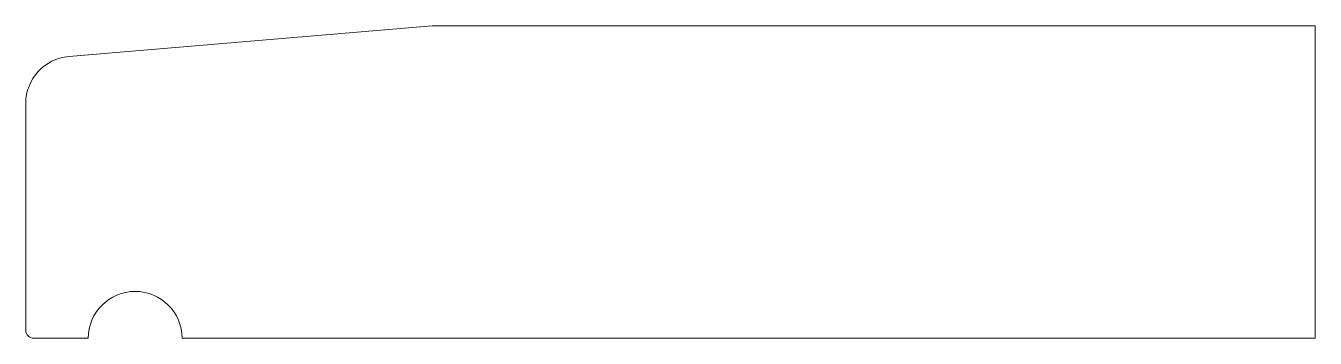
# Model space of a CAD drawing. Header units: inches. Extents: x 20 to 185, y 16 to 56.
import ezdxf

# ---------------------------------------------------------------- set-up
doc = ezdxf.new("R2010")
doc.units = ezdxf.units.IN
doc.header["$MEASUREMENT"] = 0
doc.layers.add('Testinės profilio linijos', color=7, linetype='Continuous', lineweight=5)

msp = doc.modelspace()

# ---------------------------------------------------------------- linework, layer by layer
at = {"layer": 'Testinės profilio linijos', "lineweight": 5}
msp.add_lwpolyline([(25.19, 52.45, 0.389621), (19.69, 46.47), (19.69, 17.39, 0.414214), (20.69, 16.39), (27.69, 16.39, -1), (39.69, 16.39), (184.69, 16.39), (184.69, 56.39), (71.69, 56.39)], format="xyb", close=True, dxfattribs=at)

doc.saveas('drawing.dxf')
